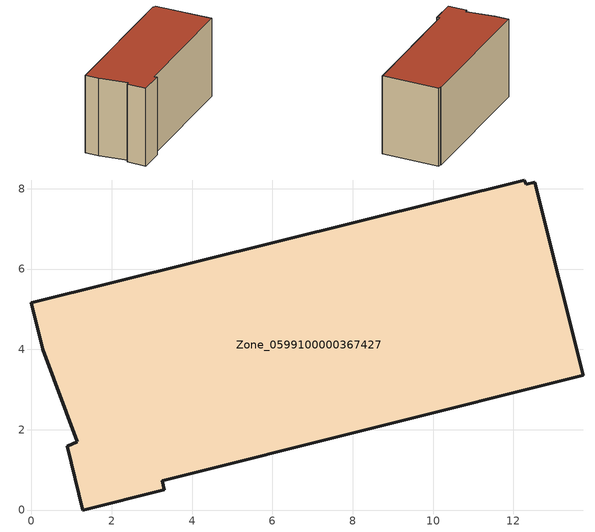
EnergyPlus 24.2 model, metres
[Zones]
Zone_0599100000367427
 floor ground (C_G): 1.14,1.69 0.29,4.01 0,5.16 12.28,8.22 12.32,8.11 12.54,8.16 13.74,3.35 3.25,0.72 3.31,0.51 1.28,0 0.89,1.59 z0
 wall outside (C_F): 1.28,0 3.31,0.51 3.25,0.72 13.74,3.35 12.54,8.16 12.32,8.11 12.28,8.22 0,5.16 0.29,4.01 1.14,1.69 0.89,1.59 1.28,0 z0:7
 roof outside (C_R): 12.54,8.16 12.32,8.11 12.28,8.22 0,5.16 0.29,4.01 1.14,1.69 0.89,1.59 1.28,0 3.31,0.51 3.25,0.72 13.74,3.35 z7
[BUILDING]
Pand.0599100000367427: North Axis=0; Terrain=City; Loads Convergence Tolerance Value=0.04; Temperature Convergence Tolerance Value=0.4; Solar Distribution=FullExterior; Maximum Number of Warmup Days=25; Minimum Number of Warmup Days=1
[Site:Location]
Rotterdam.The.Hague.AP_ZH_NLD Design_Conditions: Latitude=51.96; Longitude=4.45; Time Zone=1; Elevation=-4.5
[SITE:GROUNDTEMPERATURE:BUILDINGSURFACE]
18, 18, 18, 18, 18, 18, 18, 18, 18, 18, 18, 18
[MATERIAL] Thermal Absorptance=0.9; Solar Absorptance=0.7; Visible Absorptance=0.7
Name | Roughness | Thickness | Conductivity | Density | Specific Heat
G.TC.1992-2005 | MediumSmooth | 0.15 | 0.06 | 540 | 1210
F.TC.1992-2005 | Rough | 0.3 | 0.12 | 1920 | 840
R.TC.1992-2005 | MediumRough | 0.2 | 0.08 | 1500 | 1000
[CONSTRUCTION]
C_G: G.TC.1992-2005
C_F: F.TC.1992-2005
C_R: R.TC.1992-2005
[ZONE]
Zone_0599100000367427: Type=1; Multiplier=1; Ceiling Height=Autocalculate; Volume=Autocalculate; Floor Area=autocalculate; Part of Total Floor Area=Yes
[ZONEINFILTRATION:DESIGNFLOWRATE]
Infil_Zone_0599100000367427: Zone or ZoneList or Space or SpaceList=Zone_0599100000367427; Schedule=AlwaysOn; Design Flow Rate Calculation Method=Flow/Area; Flow Rate per Floor Area=0.0015; Constant Term Coefficient=1; Temperature Term Coefficient=0; Velocity Term Coefficient=0; Velocity Squared Term Coefficient=0
[HVACTEMPLATE:ZONE:IDEALLOADSAIRSYSTEM]
Zone_0599100000367427: Maximum Heating Supply Air Temperature=50; Minimum Cooling Supply Air Temperature=13; Maximum Heating Supply Air Humidity Ratio=0.0156; Minimum Cooling Supply Air Humidity Ratio=0.0077; Heating Limit=NoLimit; Cooling Limit=NoLimit; Dehumidification Control Type=ConstantSensibleHeatRatio; Cooling Sensible Heat Ratio=0.7; Dehumidification Setpoint=60; Humidification Control Type=None; Humidification Setpoint=30; Outdoor Air Method=None; Outdoor Air Flow Rate per Person=0.00944; Outdoor Air Flow Rate per Zone Floor Area=0; Outdoor Air Flow Rate per Zone=0; Demand Controlled Ventilation Type=None; Outdoor Air Economizer Type=NoEconomizer; Heat Recovery Type=None; Sensible Heat Recovery Effectiveness=0.7; Latent Heat Recovery Effectiveness=0.65
[ZONECONTROL:THERMOSTAT]
ThermostatControl_Zone_0599100000367427: Zone or ZoneList=Zone_0599100000367427; Control Type Schedule=DualSetpointControlType; Control 1=Thermostat_Zone_0599100000367427; Temperature Difference Between Cutout And Setpoint=0
[THERMOSTATSETPOINT:DUALSETPOINT]
Thermostat_Zone_0599100000367427: Heating Setpoint Temperature Schedule=HeatingSetpoint_Zone_0599100000367427; Cooling Setpoint Temperature Schedule=CoolingSetpoint_Zone_0599100000367427
[SCHEDULE:COMPACT]
HeatingSetpoint_Zone_0599100000367427: Through: 12/31, For: AllDays, Until: 24:00, 21
CoolingSetpoint_Zone_0599100000367427: Through: 12/31, For: AllDays, Until: 24:00, 24
DualSetpointControlType: Through: 12/31, For: AllDays, Until: 24:00, 4
AlwaysOn: Through: 12/31, For: AllDays, Until: 24:00, 1
